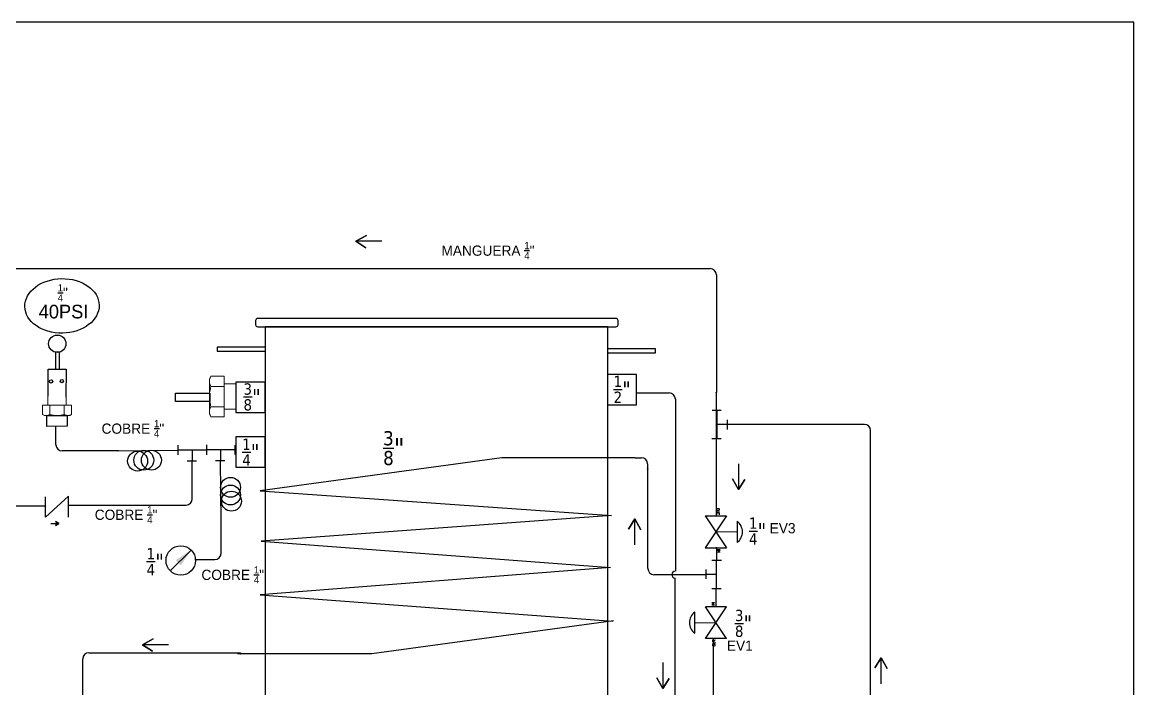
# Model space of a CAD drawing. Header units: millimetres. Extents: x 15 to 265, y 10 to 205.
# Drawn here: x 102 to 265, y 107.3 to 205 of the extents above; entities that cross this region are included whole.
import ezdxf
from ezdxf.enums import TextEntityAlignment as Align

# ---------------------------------------------------------------- set-up
doc = ezdxf.new("R2010")
doc.units = ezdxf.units.MM
for name, color, linetype in [('SYMS', 7, 'Continuous'), ('TERMS', 123, 'Continuous'), ('WIRENO', 250, 'Continuous'), ('WIRES', 7, 'Continuous')]:
    doc.layers.add(name, color=color, linetype=linetype)
doc.styles.get("Standard").update_dxf_attribs({"font": 'tahoma.ttf'})
doc.styles.add('WD', font='romans.shx')

# ---------------------------------------------------------------- blocks, each defined once
blk = doc.blocks.new('PT100')
at = {"color": 7, "linetype": 'Continuous', "lineweight": 15}
for p, q in [((12.6327, 10.9194), (12.5264, 10.9194)), ((12.5264, 10.9194), (12.5264, 10.8369)), ((12.6455, 10.8973), (12.6327, 10.9194)), ((12.6455, 10.8781), (12.6455, 10.8973)), ((12.6455, 10.7544), (12.6455, 10.8781)), ((12.5264, 10.8571), (12.4289, 10.8571)), ((12.6327, 10.8369), (12.5264, 10.8369)), ((12.5264, 10.8369), (12.5264, 10.6719)), ((12.6455, 10.6307), (12.6455, 10.7544)), ((12.4289, 10.6516), (12.5264, 10.6516)), ((12.6327, 10.6719), (12.5264, 10.6719)), ((12.5264, 10.6719), (12.5264, 10.5894)), ((12.6327, 10.5894), (12.6455, 10.6115)), ((12.6455, 10.6115), (12.6455, 10.6307)), ((12.6327, 10.5894), (12.5264, 10.5894))]:
    blk.add_line(p, q, dxfattribs=at)
blk.add_lwpolyline([(12.6419, 10.794), (12.9225, 10.794), (12.9225, 10.7263), (12.6419, 10.7263)], close=True)
for points, knots in [([(12.6327, 10.9194), (12.6366, 10.9126), (12.6398, 10.9058), (12.6443, 10.8921), (12.6455, 10.8851), (12.6455, 10.8781)], [0, 0, 0, 0, 0.5, 0.5, 1, 1, 1, 1]), ([(12.6455, 10.8781), (12.6455, 10.8746), (12.6452, 10.8711), (12.644, 10.8641), (12.6431, 10.8607), (12.6398, 10.8504), (12.6366, 10.8436), (12.6327, 10.8369)], [0, 0, 0, 0, 0.25, 0.25, 0.5, 0.5, 1, 1, 1, 1]), ([(12.6455, 10.7544), (12.6455, 10.7683), (12.6442, 10.7825), (12.6398, 10.81), (12.6366, 10.8235), (12.6327, 10.8369)], [0, 0, 0, 0, 0.5, 0.5, 1, 1, 1, 1]), ([(12.6327, 10.6719), (12.6366, 10.6853), (12.6398, 10.6991), (12.6443, 10.7266), (12.6455, 10.7404), (12.6455, 10.7544)], [0, 0, 0, 0, 0.5, 0.5, 1, 1, 1, 1]), ([(12.6327, 10.6719), (12.6366, 10.6651), (12.6398, 10.6584), (12.6443, 10.6446), (12.6455, 10.6377), (12.6455, 10.6307)], [0, 0, 0, 0, 0.5, 0.5, 1, 1, 1, 1]), ([(12.6455, 10.6307), (12.6455, 10.6272), (12.6452, 10.6236), (12.644, 10.6167), (12.6431, 10.6132), (12.6398, 10.6029), (12.6366, 10.5961), (12.6327, 10.5894)], [0, 0, 0, 0, 0.25, 0.25, 0.5, 0.5, 1, 1, 1, 1])]:
    blk.add_open_spline(points, degree=3, knots=knots, dxfattribs=at)
blk = doc.blocks.new('TNueva')
at = {"layer": 'WIRENO'}
for p, q in [((225.17, 74.25), (225.17, 75.16)), ((227.06, 75.75), (226.14, 75.75)), ((226.56, 74.71), (226.56, 75.74)), ((227.95, 74.23), (227.95, 75.15)), ((225.18, 74.71), (227.93, 74.71))]:
    blk.add_line(p, q, dxfattribs=at)
blk = doc.blocks.new('ColaMarrano')
at = {"layer": 'WIRENO'}
blk.add_line((96.3, 200.92), (96.42, 188.45), dxfattribs=at)
for centre in [(94.22, 196.73), (94.4, 195.47), (94.4, 193.92)]:
    blk.add_circle(centre, 2.03, dxfattribs=at)
blk = doc.blocks.new('check')
at = {"layer": 'WIRENO'}
for p, q in [((71.43, 162.27), (67.85, 165.55)), ((67.85, 165.55), (67.85, 162.36)), ((68.66, 166.54), (69.94, 166.54)), ((69.94, 166.54), (69.41, 166.25)), ((69.41, 166.25), (69.94, 166.54)), ((69.94, 166.54), (69.44, 166.85)), ((69.44, 166.85), (69.93, 166.54)), ((71.43, 165.55), (71.43, 162.27))]:
    blk.add_line(p, q, dxfattribs=at)
blk = doc.blocks.new('HME1_PRESS_M')
blk.add_line((0.0361, -0.0879), (0.2129, 0.0889))
blk.add_circle((0.125, 0), 0.125)
blk.add_solid([(0.0821, 0.0015), (0.1255, -0.0419), (0.2129, 0.0889)])
at = {"style": 'WD', "width": 0.7}
for tag, p in [('INST', (0.125, 0.5)), ('LOC', (0.125, 0.3438)), ('TAG1', (0.125, 0.1875)), ('DESC1', (0.125, -0.3438)), ('DESC2', (0.125, -0.5)), ('DESC3', (0.125, -0.6562)), ('WDTAGALT', (0.125, -0.8125))]:
    blk.add_attdef(tag, text='', height=0.125, dxfattribs=at).set_placement(p, align=Align.CENTER)
blk.add_attdef('TERM01', text='', height=0.0625, dxfattribs=at).set_placement((-0.0322, 0.0313), align=Align.RIGHT)
at = {"style": 'WD'}
for tag, p, height, flags in [('X4TERM01', (0, 0), 0.005, 1), ('WDTYPE', (0.0625, 0.0625), 0.01, 1), ('WDBLKNAM', (0.1342, 0.0008), 0.01, 9), ('X1TERM02', (0.248, 0), 0.005, 1), ('FAMILY', (0.1303, -0.0348), 0.01, 9)]:
    blk.add_attdef(tag, p, '', height=height, dxfattribs=dict(at, flags=flags))
at = {"style": 'WD', "width": 0.7}
for tag, p, height in [('TERM02', (0.2803, 0.0313), 0.0625), ('RATING1', (0.2812, -0.1875), 0.125)]:
    blk.add_attdef(tag, p, '', height=height, dxfattribs=at)
at = {"style": 'WD'}
blk.add_attdef('XREF', text='', height=0.0625, dxfattribs=at).set_placement((-0.0312, -0.125), align=Align.RIGHT)
at = {"linetype": 'Continuous', "style": 'WD', "flags": 9}
for tag, p in [('MFG', (0.1283, -0.0855)), ('ASSYCODE', (0.1305, -0.1028)), ('CAT', (0.1303, -0.066))]:
    blk.add_attdef(tag, p, '', height=0.01, dxfattribs=at)
blk = doc.blocks.new('Valvula Tipo Anillo')
for p, q in [((7.88, 11.213), (7.88, 11.519)), ((7.88, 11.519), (8.084, 11.519)), ((8.084, 11.519), (8.079, 11.203))]:
    blk.add_line(p, q)
at = {"color": 7, "linetype": 'Continuous', "lineweight": 15}
for p, q in [((7.878, 11.21), (7.878, 11.113)), ((8.084, 11.113), (8.084, 11.21)), ((7.816, 11.006), (7.816, 11.113)), ((7.898, 11.113), (7.816, 11.113)), ((7.898, 11.006), (7.898, 11.113)), ((8.063, 11.113), (7.898, 11.113)), ((8.063, 11.006), (8.063, 11.113)), ((8.146, 11.113), (8.063, 11.113)), ((8.146, 11.006), (8.146, 11.113)), ((7.816, 11.006), (7.838, 10.994)), ((7.838, 10.994), (7.857, 10.994)), ((7.857, 10.994), (7.981, 10.994)), ((7.981, 10.994), (8.105, 10.994)), ((8.105, 10.994), (8.124, 10.994)), ((8.124, 10.994), (8.146, 11.006))]:
    blk.add_line(p, q, dxfattribs=at)
for points in [[(7.962, 11.521), (8.01, 11.521), (8.01, 11.713), (7.962, 11.713)], [(8.097, 10.995), (8.097, 10.873), (7.867, 10.871), (7.867, 10.993)]]:
    blk.add_lwpolyline(points, close=True)
for centre, radius in [((7.984, 11.807), 0.0981), ((7.914, 11.381), 0.0185), ((8.035, 11.384), 0.0185)]:
    blk.add_circle(centre, radius)
for points, knots in [([(7.857, 10.994), (7.854, 10.994), (7.85, 10.994), (7.843, 10.995), (7.84, 10.996), (7.829, 10.999), (7.823, 11.002), (7.816, 11.006)], [0, 0, 0, 0, 0.25, 0.25, 0.5, 0.5, 1, 1, 1, 1]), ([(7.898, 11.006), (7.892, 11.002), (7.885, 10.999), (7.871, 10.995), (7.864, 10.994), (7.857, 10.994)], [0, 0, 0, 0, 0.5, 0.5, 1, 1, 1, 1]), ([(7.898, 11.006), (7.912, 11.002), (7.926, 10.999), (7.953, 10.995), (7.967, 10.994), (7.981, 10.994)], [0, 0, 0, 0, 0.5, 0.5, 1, 1, 1, 1]), ([(7.981, 10.994), (7.995, 10.994), (8.009, 10.995), (8.036, 10.999), (8.05, 11.002), (8.063, 11.006)], [0, 0, 0, 0, 0.5, 0.5, 1, 1, 1, 1]), ([(8.105, 10.994), (8.101, 10.994), (8.098, 10.994), (8.091, 10.995), (8.087, 10.996), (8.077, 10.999), (8.07, 11.002), (8.063, 11.006)], [0, 0, 0, 0, 0.25, 0.25, 0.5, 0.5, 1, 1, 1, 1]), ([(8.146, 11.006), (8.139, 11.002), (8.132, 10.999), (8.119, 10.995), (8.112, 10.994), (8.105, 10.994)], [0, 0, 0, 0, 0.5, 0.5, 1, 1, 1, 1])]:
    blk.add_open_spline(points, degree=3, knots=knots, dxfattribs=at)
blk = doc.blocks.new('HGVA1_DIAPHRAGM_VALVE2')
at = {"color": 7, "linetype": 'Continuous', "lineweight": 0, "ltscale": 3.2258}
for p, q in [((-0.25, 0.5), (0.25, 0.5)), ((0, 0), (0, 0.5))]:
    blk.add_line(p, q, dxfattribs=at)
for p, q in [((-0.375, -0.25), (-0.375, 0.25)), ((-0.375, -0.25), (0.375, 0.25)), ((-0.375, 0.25), (0.375, -0.25)), ((0.375, -0.25), (0.375, 0.25))]:
    blk.add_line(p, q)
at = {"ltscale": 25.4, "flags": 128}
blk.add_lwpolyline([(0.25, 0.5, 0.5), (-0.25, 0.5)], format="xyb", close=True, dxfattribs=at)
at = {"style": 'WD', "flags": 1}
for tag, p in [('INST', (-0.469, 0.748)), ('LOC', (-0.469, 0.587)), ('TAG1', (-0.469, 0.378))]:
    blk.add_attdef(tag, text='', height=0.125, dxfattribs=at).set_placement(p, align=Align.RIGHT)
at = {"style": 'WD'}
blk.add_attdef('XREF', text='', height=0.0625, rotation=0.0625, dxfattribs=at).set_placement((0.518, 0.271), align=Align.TOP_CENTER)
blk.add_attdef('TERM01', text='', height=0.0625, dxfattribs=at).set_placement((-0.399, 0.018), align=Align.RIGHT)
for tag, p, height in [('X4TERM01', (-0.375, 0), 0.005), ('X1TERM02', (0.375, 0), 0.005), ('TERM02', (0.406, 0.036), 0.0625), ('RATING1', (0.388, -0.162), 0.125), ('DESC1', (0.388, -0.378), 0.125), ('DESC2', (0.388, -0.562), 0.125), ('WDTAGALT', (0.388, -0.907), 0.125), ('DESC3', (0.388, -0.752), 0.125)]:
    blk.add_attdef(tag, p, '', height=height, dxfattribs=at)
at = {"style": 'WD', "flags": 1}
for tag, p in [('WDTYPE', (-0.154, -0.127)), ('FAMILY', (-0.143, -0.17)), ('CAT', (-0.143, -0.215)), ('MFG', (-0.141, -0.246)), ('ASSYCODE', (-0.113, -0.275))]:
    blk.add_attdef(tag, text='', height=0.01, dxfattribs=at).set_placement(p, align=Align.CENTER)
blk = doc.blocks.new('WDDOT')
for radius in [0.03, 0.0187, 0.00929]:
    blk.add_circle((0, 0), radius)
blk = doc.blocks.new('flecha')
at = {"layer": 'WIRENO'}
for p, q in [((150.95, 172.88), (152.53, 173.75)), ((152.53, 173.75), (150.95, 172.88)), ((154.76, 172.88), (150.95, 172.88)), ((150.95, 172.88), (152.43, 171.94)), ((152.43, 171.94), (150.96, 172.88))]:
    blk.add_line(p, q, dxfattribs=at)

msp = doc.modelspace()

# ---------------------------------------------------------------- linework, layer by layer
at = {"color": 7, "linetype": 'Continuous'}
for p, q in [((265, 205), (15, 205)), ((265, 10), (265, 205))]:
    msp.add_line(p, q, dxfattribs=at)
at = {"layer": 'WIRENO'}
for p, q in [((172.37, 141.12), (136.91, 136.28)), ((187.75, 141.12), (172.37, 141.12)), ((187.77, 141.16), (191.9, 141.16)), ((136.91, 136.28), (188.42, 132.67)), ((188.42, 132.67), (137.05, 128.93)), ((137.05, 128.93), (188.29, 125.05)), ((188.29, 125.05), (136.91, 121.04)), ((136.91, 121.04), (188.56, 117.16)), ((188.74, 117.21), (153.29, 112.37)), ((153.29, 112.37), (133.6, 112.37)), ((195.94, 111.1), (195.94, 107.28)), ((195.94, 107.28), (195.08, 108.86)), ((195.08, 108.86), (195.94, 107.28)), ((195.94, 107.28), (196.89, 108.76)), ((196.89, 108.76), (195.94, 107.29))]:
    msp.add_line(p, q, dxfattribs=at)
for points in [[(136.56, 160.34), (189.09, 160.34, 0.414214), (189.39, 160.64), (189.39, 161.26, 0.414214), (189.09, 161.56), (136.56, 161.56, 0.414214), (136.26, 161.26), (136.26, 160.64, 0.414214)], [(137.7, 160.39), (187.83, 160.39), (187.83, 99.97, -0.414214), (184.23, 96.37), (141.3, 96.37, -0.414214), (137.7, 99.97)]]:
    msp.add_lwpolyline(points, format="xyb", close=True, dxfattribs=at)
for points in [[(137.68, 157.36), (130.62, 157.36), (130.62, 156.78), (137.68, 156.78)], [(194.9, 157.13), (187.85, 157.13), (187.85, 156.54), (194.9, 156.54)], [(192.11, 153.35), (187.83, 153.35), (187.83, 148.88), (192.11, 148.88)], [(137.65, 152.23), (133.37, 152.23), (133.37, 147.76), (137.65, 147.76)], [(137.65, 144.23), (133.37, 144.23), (133.37, 139.77), (137.65, 139.77)]]:
    msp.add_lwpolyline(points, close=True, dxfattribs=at)
msp.add_ellipse((107.87, 163.41), major_axis=(5.45, 0.1), ratio=0.733421, dxfattribs=at)
at = {"layer": 'WIRES'}
for p, q in [((76.88, 168.87), (202.91, 168.87)), ((203.81, 167.97), (203.81, 150.74)), ((192.11, 150.64), (196.89, 150.64)), ((203.81, 150.74), (203.8, 150.74)), ((203.8, 150.74), (203.8, 132.61)), ((197.79, 149.74), (197.79, 124.5)), ((106.98, 143.05), (106.98, 145.83)), ((225.51, 146.02), (205.29, 146.02)), ((226.41, 70.34), (226.41, 145.12)), ((116.22, 142.15), (107.88, 142.15)), ((126.95, 135.11), (126.95, 140.71)), ((191.9, 141.15), (192.82, 141.15)), ((193.72, 140.25), (193.72, 139.51)), ((193.72, 139.51), (193.76, 139.51)), ((193.76, 124.89), (193.76, 139.6)), ((101.07, 134.11), (105.45, 134.11)), ((105.45, 134.11), (105.45, 134.02)), ((108.81, 134.21), (126.05, 134.21)), ((203.8, 132.61), (203.74, 132.61)), ((131.18, 127.1), (131.18, 131.88)), ((203.85, 127.94), (203.74, 127.94)), ((203.85, 126.08), (203.85, 127.94)), ((127.33, 126.2), (130.28, 126.2)), ((202.26, 123.99), (194.66, 123.99)), ((197.72, 123.51), (197.72, 94.96)), ((203.76, 119.28), (203.76, 120.61)), ((203.78, 120.61), (203.78, 121.93)), ((203.4, 102.08), (203.4, 114.62)), ((203.4, 114.62), (203.75, 114.62)), ((111.82, 112.55), (134.06, 112.55)), ((134.06, 112.55), (134.06, 112.37)), ((110.92, 73.57), (110.92, 111.65))]:
    msp.add_line(p, q, dxfattribs=at)
for centre, radius, start, end in [((202.91, 167.97), 0.9, 0, 90), ((196.89, 149.74), 0.9, 0, 90), ((225.51, 145.12), 0.9, 0, 90), ((107.88, 143.05), 0.9, 180, 270), ((192.82, 140.25), 0.9, 0, 90), ((126.05, 135.11), 0.9, 270, 0), ((130.28, 127.1), 0.9, 270, 0), ((194.66, 124.89), 0.9, 180, 270), ((197.78, 124), 0.5, 90, 270), ((111.82, 111.65), 0.9, 90, 180)]:
    msp.add_arc(centre, radius, start, end, dxfattribs=at)

# ---------------------------------------------------------------- block references
at = {"xscale": 12.96, "yscale": 12.96, "zscale": 12.96}
msp.add_blockref('Valvula Tipo Anillo', (3.71, 4.84), dxfattribs=at)
at = {"layer": 'SYMS'}
for p in [(203.81, 150.74), (193.72, 139.51), (134.06, 112.37)]:
    msp.add_blockref('WDDOT', p, dxfattribs=at)
ref = msp.add_blockref('HGVA1_DIAPHRAGM_VALVE2', (203.74, 130.27), dxfattribs=dict(at, xscale=6.220799999999999, yscale=6.220799999999999, zscale=6.220799999999999, rotation=270))
ref.add_attrib('TERM01', 'OUT', dxfattribs={"layer": 'TERMS', "height": 0.389, "rotation": 270, "style": 'WD'}).set_placement((203.86, 132.76), align=Align.RIGHT)
ref.add_attrib('TERM02', 'IN', (203.96, 127.74), dxfattribs={"layer": 'TERMS', "height": 0.389, "rotation": 270, "style": 'WD'})
at = {"layer": 'SYMS', "xscale": 17.28, "yscale": 17.28, "zscale": 17.28}
msp.add_blockref('HME1_PRESS_M', (123.12, 126.07), dxfattribs=at)
at = {"layer": 'SYMS'}
ref = msp.add_blockref('HGVA1_DIAPHRAGM_VALVE2', (203.75, 116.95), dxfattribs=dict(at, xscale=6.220799999999999, yscale=6.220799999999999, zscale=6.220799999999999, rotation=90))
ref.add_attrib('TERM01', 'OUT', dxfattribs={"layer": 'TERMS', "height": 0.389, "rotation": 90, "style": 'WD'}).set_placement((203.63, 114.47), align=Align.RIGHT)
ref.add_attrib('TERM02', 'IN', (203.52, 119.48), dxfattribs={"layer": 'TERMS', "height": 0.389, "rotation": 90, "style": 'WD'})
at = {"layer": 'WIRENO'}
for p in [(0, 0), (-31.28, -59.15)]:
    msp.add_blockref('flecha', p, dxfattribs=at)
for name, p, xscale, yscale, zscale, rotation in [('PT100', (357.1, 343.69), 18, 18, 18, 180), ('TNueva', (91.79, 485.89), 1.5, 1.5, 1.5, 270), ('ColaMarrano', (260.6, 72.81), 0.72, 0.72, 0.72, 90), ('TNueva', (466.8, 254.31), 1.5, 1.5, 1.5, 180), ('TNueva', (470.97, 254.36), 1.5, 1.5, 1.5, 180), ('ColaMarrano', (200.55, 276.42), 0.72, 0.72, 0.72, 180), ('check', (41.84, 287.63), -0.9375, 0.9375, 0.9375, 180), ('TNueva', (315.88, -215.84), 1.5, 1.5, 1.5, 89.99999999999999)]:
    msp.add_blockref(name, p, dxfattribs=dict(at, xscale=xscale, yscale=yscale, zscale=zscale, rotation=rotation))
for p, rotation in [((379.94, -14.49), 89.99999999999999), ((18.98, 283.12), 270), ((55.09, 262.75), 270)]:
    msp.add_blockref('flecha', p, dxfattribs=dict(at, rotation=rotation))

# ---------------------------------------------------------------- texts
at = {"layer": 'WIRENO', "attachment_point": 1}
for s, width, insert, char_height in [('\\A1;{\\fBahnschrift Light|b0|i0|c0|p34;\\H0.75x;MANGUERA \\H0.7x;\\S1/4;\\H1.4286x;"\\H1.3333x; }', 18.6492, (163.5, 172.77), 2), ('\\A1;{\\fBahnschrift Light|b0|i0|c0|p34;\\H0.75x;     \\H0.7x;\\S1/4;\\H1.4286x;"\\H1.3333x; \\P40PSI}', 14.0694, (104.45, 166.59), 2), ('\\A1;{\\H0.7x;\\S3/8;}"', 4.7668, (134.48, 152.05), 2.3707), ('\\A1;{\\H0.7x;\\S1/2;}"', 3.4437, (188.74, 153.16), 2.3707), ('\\A1;{\\fBahnschrift Light|b0|i0|c0|p34;\\H0.75x;COBRE \\H0.7x;\\S1/4;\\H1.4286x;"\\H1.3333x; }', 14.0694, (113.67, 146.67), 2), ('\\A1;{\\H0.7x;\\S3/8;}"', 4.7668, (154.95, 145.04), 2.9633), ('\\A1;{\\H0.7x;\\S1/4;}"', 3.2188, (134.29, 143.95), 2.3707), ('\\A1;{\\fBahnschrift Light|b0|i0|c0|p34;\\H0.75x;COBRE \\H0.7x;\\S1/4;\\H1.4286x;"\\H1.3333x; }', 14.0694, (112.67, 134.04), 2), ('\\A1;{\\H0.7x;\\S1/4;}"', 3.2188, (208.59, 132.38), 2.3707), ('\\A1;{\\fBahnschrift Light|b0|i0|c0|p34;\\H0.75x;EV3}', 4.2889, (211.62, 131.56), 2), ('\\A1;{\\H0.7x;\\S1/4;}"', 3.2188, (120.28, 127.9), 2.3707), ('\\A1;{\\fBahnschrift Light|b0|i0|c0|p34;\\H0.75x;COBRE \\H0.7x;\\S1/4;\\H1.4286x;"\\H1.3333x; }', 14.0694, (128.31, 125.23), 2), ('\\A1;{\\H0.7x;\\S3/8;}"', 3.2188, (206.53, 118.85), 2.3707), ('\\A1;{\\fBahnschrift Light|b0|i0|c0|p34;\\H0.75x;EV1}', 4.2889, (205.35, 114.34), 2)]:
    msp.add_mtext_dynamic_manual_height_columns(s, width=width, gutter_width=12.35, heights=[0], dxfattribs=dict(at, insert=insert, char_height=char_height))

doc.saveas('drawing.dxf')
